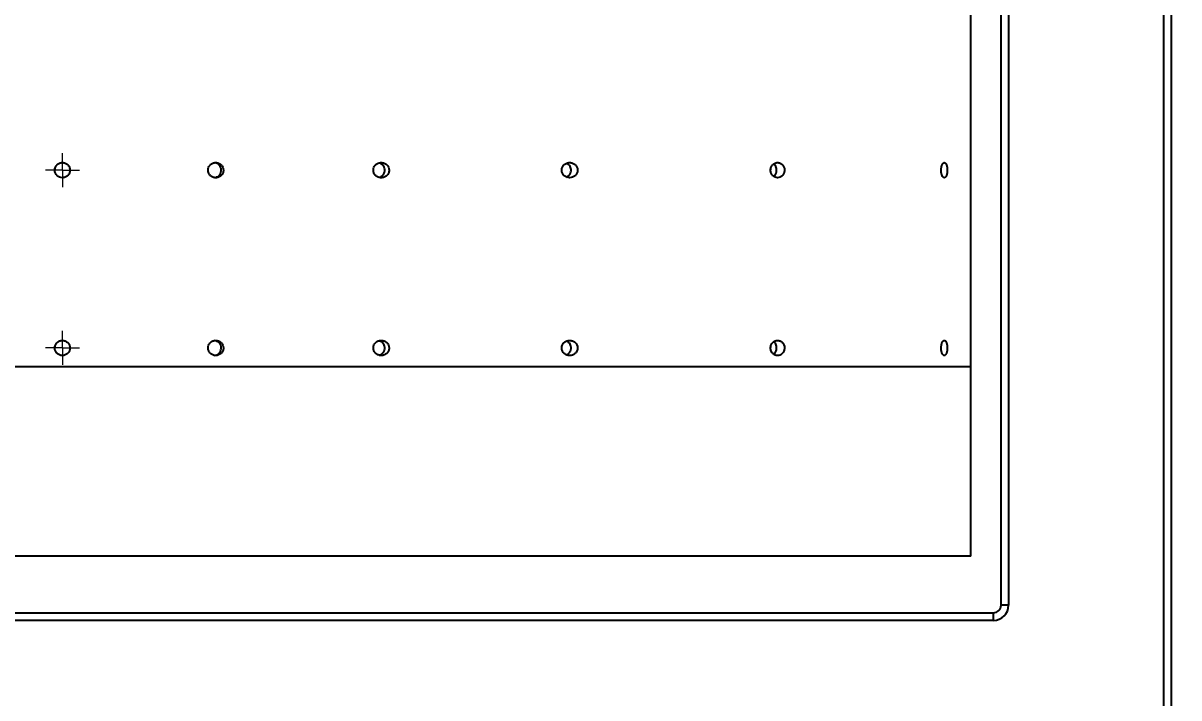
# Model space of a CAD drawing. Header units: millimetres. Extents: x -6549 to -609, y -17178 to -12978.
# Drawn here: x -5573.5 to -5268.1, y -14305.9 to -14127.6 of the extents above; entities that cross this region are included whole.
import ezdxf

# ---------------------------------------------------------------- set-up
doc = ezdxf.new("R2010")
doc.units = ezdxf.units.MM
doc.header["$PDSIZE"] = -1
doc.layers.add('WYMIAR', color=96, linetype='Continuous')
doc.dimstyles.new('1-1', dxfattribs={"dimtxt": 30, "dimasz": 25, "dimexe": 6.25, "dimexo": 30, "dimgap": 20.625, "dimtad": 1, "dimdec": 1, "dimtxsty": 'Standard', "dimcen": 0, "dimclrd": 2, "dimclre": 2, "dimclrt": 2, "dimadec": 0, "dimazin": 0, "dimtfac": 1, "dimtdec": 1, "dimtmove": 0, "dimatfit": 3, "dimfxl": 0, "dimarcsym": 0})

# ---------------------------------------------------------------- blocks, each defined once
blk = doc.blocks.new('SW_CENTERMARKSYMBOL_8')
at = {"color": 0, "linetype": 'Continuous', "lineweight": 0}
for p, q in [((0, 0.25), (0, 0.45)), ((-0.25, 0), (-0.45, 0)), ((0, 0), (-0.25, 0)), ((0, 0), (0, 0.25)), ((0, 0), (0, -0.25)), ((0, 0), (0.25, 0)), ((0.25, 0), (0.45, 0)), ((0, -0.25), (0, -0.45))]:
    blk.add_line(p, q, dxfattribs=at)
blk = doc.blocks.new('SW_CENTERMARKSYMBOL_9')
at = {"color": 0, "linetype": 'Continuous', "lineweight": 0}
for p, q in [((0, 0.25), (0, 0.45)), ((-0.25, 0), (-0.45, 0)), ((0, 0), (-0.25, 0)), ((0, 0), (0, 0.25)), ((0, 0), (0, -0.25)), ((0, 0), (0.25, 0)), ((0.25, 0), (0.45, 0)), ((0, -0.25), (0, -0.45))]:
    blk.add_line(p, q, dxfattribs=at)
blk = doc.blocks.new('front')
for p, q in [((-10145.45, -15192.95), (-10145.45, -14566.95)), ((-10143.45, -14566.95), (-10143.45, -15192.95)), ((-10102.45, -15417.95), (-10102.45, -14566.95)), ((-10100.45, -14566.95), (-10100.45, -15417.95)), ((-10153.45, -15129.95), (-10153.45, -14700.82)), ((-10395.43, -15078.05), (-10395.4, -15077.51)), ((-10354.94, -15078.05), (-10354.91, -15077.52)), ((-10311.28, -15078.04), (-10311.24, -15077.53)), ((-10261.52, -15078.02), (-10261.48, -15077.56)), ((-10206.31, -15078.02), (-10206.28, -15077.57)), ((-10395.43, -15125.05), (-10395.4, -15124.51)), ((-10354.94, -15125.05), (-10354.91, -15124.52)), ((-10311.28, -15125.04), (-10311.24, -15124.53)), ((-10261.52, -15125.02), (-10261.48, -15124.56)), ((-10206.31, -15125.02), (-10206.28, -15124.57)), ((-10153.45, -15129.95), (-10633.45, -15129.95)), ((-10153.45, -15179.95), (-10153.45, -15129.95)), ((-10153.45, -15179.95), (-10633.45, -15179.95)), ((-10639.45, -15194.95), (-10147.45, -15194.95)), ((-10147.45, -15196.95), (-10147.45, -15194.95)), ((-10143.45, -15192.95), (-10145.45, -15192.95)), ((-10147.45, -15196.95), (-10639.45, -15196.95))]:
    blk.add_line(p, q)
for radius in [4, 2]:
    blk.add_arc((-10147.45, -15192.95), radius, 270, 0)
for points, knots in [([(-10395.45, -15077.95), (-10395.45, -15078.08), (-10395.44, -15078.21), (-10395.39, -15078.47), (-10395.35, -15078.59), (-10395.25, -15078.84), (-10395.19, -15078.95), (-10395.04, -15079.17), (-10394.96, -15079.27), (-10394.68, -15079.55), (-10394.46, -15079.7), (-10393.98, -15079.9), (-10393.71, -15079.95), (-10393.32, -15079.95), (-10393.19, -15079.94), (-10392.93, -15079.89), (-10392.81, -15079.85), (-10392.57, -15079.75), (-10392.45, -15079.68), (-10392.23, -15079.54), (-10392.13, -15079.46), (-10391.94, -15079.27), (-10391.86, -15079.17), (-10391.72, -15078.95), (-10391.65, -15078.84), (-10391.55, -15078.59), (-10391.52, -15078.47), (-10391.46, -15078.21), (-10391.45, -15078.08), (-10391.45, -15077.82), (-10391.46, -15077.69), (-10391.52, -15077.43), (-10391.55, -15077.31), (-10391.7, -15076.94), (-10391.85, -15076.72), (-10392.13, -15076.44), (-10392.23, -15076.36), (-10392.45, -15076.21), (-10392.56, -15076.15), (-10392.8, -15076.05), (-10392.93, -15076.01), (-10393.19, -15075.96), (-10393.32, -15075.95), (-10393.58, -15075.95), (-10393.71, -15075.96), (-10393.97, -15076.01), (-10394.09, -15076.05), (-10394.34, -15076.15), (-10394.45, -15076.21), (-10394.67, -15076.36), (-10394.77, -15076.44), (-10394.96, -15076.63), (-10395.04, -15076.73), (-10395.19, -15076.94), (-10395.25, -15077.06), (-10395.4, -15077.42), (-10395.45, -15077.68), (-10395.45, -15077.95)], [0, 0, 0, 0, 0.03125, 0.03125, 0.0625, 0.0625, 0.09375, 0.09375, 0.125, 0.125, 0.1875, 0.1875, 0.25, 0.25, 0.28125, 0.28125, 0.3125, 0.3125, 0.34375, 0.34375, 0.375, 0.375, 0.40625, 0.40625, 0.4375, 0.4375, 0.46875, 0.46875, 0.5, 0.5, 0.53125, 0.53125, 0.5625, 0.5625, 0.625, 0.625, 0.65625, 0.65625, 0.6875, 0.6875, 0.71875, 0.71875, 0.75, 0.75, 0.78125, 0.78125, 0.8125, 0.8125, 0.84375, 0.84375, 0.875, 0.875, 0.90625, 0.90625, 0.9375, 0.9375, 1, 1, 1, 1]), ([(-10354.96, -15077.95), (-10354.96, -15078.08), (-10354.95, -15078.21), (-10354.89, -15078.47), (-10354.85, -15078.6), (-10354.75, -15078.84), (-10354.69, -15078.96), (-10354.54, -15079.18), (-10354.45, -15079.28), (-10354.17, -15079.55), (-10353.95, -15079.7), (-10353.58, -15079.85), (-10353.46, -15079.89), (-10353.2, -15079.94), (-10353.07, -15079.95), (-10352.8, -15079.95), (-10352.67, -15079.94), (-10352.41, -15079.89), (-10352.29, -15079.85), (-10352.04, -15079.75), (-10351.93, -15079.69), (-10351.71, -15079.55), (-10351.6, -15079.46), (-10351.41, -15079.28), (-10351.33, -15079.18), (-10351.18, -15078.96), (-10351.12, -15078.84), (-10351.02, -15078.6), (-10350.98, -15078.47), (-10350.92, -15078.22), (-10350.91, -15078.08), (-10350.91, -15077.69), (-10350.96, -15077.42), (-10351.17, -15076.94), (-10351.32, -15076.71), (-10351.6, -15076.44), (-10351.71, -15076.35), (-10351.93, -15076.21), (-10352.04, -15076.15), (-10352.29, -15076.05), (-10352.41, -15076.01), (-10352.67, -15075.96), (-10352.8, -15075.95), (-10353.07, -15075.95), (-10353.2, -15075.96), (-10353.45, -15076.01), (-10353.58, -15076.05), (-10353.82, -15076.15), (-10353.94, -15076.21), (-10354.16, -15076.35), (-10354.27, -15076.44), (-10354.45, -15076.62), (-10354.54, -15076.72), (-10354.69, -15076.94), (-10354.75, -15077.06), (-10354.91, -15077.42), (-10354.96, -15077.68), (-10354.96, -15077.95)], [0, 0, 0, 0, 0.03125, 0.03125, 0.0625, 0.0625, 0.09375, 0.09375, 0.125, 0.125, 0.1875, 0.1875, 0.21875, 0.21875, 0.25, 0.25, 0.28125, 0.28125, 0.3125, 0.3125, 0.34375, 0.34375, 0.375, 0.375, 0.40625, 0.40625, 0.4375, 0.4375, 0.46875, 0.46875, 0.5, 0.5, 0.5625, 0.5625, 0.625, 0.625, 0.65625, 0.65625, 0.6875, 0.6875, 0.71875, 0.71875, 0.75, 0.75, 0.78125, 0.78125, 0.8125, 0.8125, 0.84375, 0.84375, 0.875, 0.875, 0.90625, 0.90625, 0.9375, 0.9375, 1, 1, 1, 1]), ([(-10353.22, -15079.92), (-10353.02, -15079.87), (-10352.59, -15079.79), (-10352.04, -15079.38), (-10351.64, -15078.82), (-10351.46, -15078.16), (-10351.5, -15077.48), (-10351.76, -15076.86), (-10352.22, -15076.37), (-10352.73, -15076.06), (-10353.09, -15076.01), (-10353.22, -15076)], [0, 0, 0, 0, 0.106815, 0.22776, 0.347084, 0.464416, 0.580253, 0.695674, 0.811881, 0.929764, 1, 1, 1, 1]), ([(-10311.29, -15077.95), (-10311.29, -15078.09), (-10311.28, -15078.22), (-10311.22, -15078.48), (-10311.18, -15078.61), (-10311.01, -15078.98), (-10310.85, -15079.2), (-10310.56, -15079.48), (-10310.45, -15079.56), (-10310.22, -15079.7), (-10310.11, -15079.76), (-10309.86, -15079.85), (-10309.73, -15079.89), (-10309.47, -15079.94), (-10309.34, -15079.95), (-10309.07, -15079.95), (-10308.94, -15079.94), (-10308.68, -15079.89), (-10308.55, -15079.85), (-10308.31, -15079.76), (-10308.19, -15079.7), (-10307.96, -15079.56), (-10307.86, -15079.48), (-10307.56, -15079.2), (-10307.4, -15078.99), (-10307.24, -15078.61), (-10307.2, -15078.49), (-10307.14, -15078.22), (-10307.12, -15078.09), (-10307.12, -15077.68), (-10307.18, -15077.41), (-10307.34, -15077.04), (-10307.41, -15076.92), (-10307.57, -15076.7), (-10307.66, -15076.6), (-10307.85, -15076.42), (-10307.96, -15076.34), (-10308.19, -15076.2), (-10308.3, -15076.14), (-10308.55, -15076.04), (-10308.68, -15076.01), (-10308.94, -15075.96), (-10309.07, -15075.95), (-10309.34, -15075.95), (-10309.47, -15075.96), (-10309.73, -15076.01), (-10309.86, -15076.05), (-10310.11, -15076.14), (-10310.22, -15076.2), (-10310.45, -15076.34), (-10310.56, -15076.42), (-10310.75, -15076.6), (-10310.84, -15076.7), (-10311, -15076.92), (-10311.07, -15077.04), (-10311.23, -15077.4), (-10311.29, -15077.68), (-10311.29, -15077.95)], [0, 0, 0, 0, 0.03125, 0.03125, 0.0625, 0.0625, 0.125, 0.125, 0.15625, 0.15625, 0.1875, 0.1875, 0.21875, 0.21875, 0.25, 0.25, 0.28125, 0.28125, 0.3125, 0.3125, 0.34375, 0.34375, 0.375, 0.375, 0.4375, 0.4375, 0.46875, 0.46875, 0.5, 0.5, 0.5625, 0.5625, 0.59375, 0.59375, 0.625, 0.625, 0.65625, 0.65625, 0.6875, 0.6875, 0.71875, 0.71875, 0.75, 0.75, 0.78125, 0.78125, 0.8125, 0.8125, 0.84375, 0.84375, 0.875, 0.875, 0.90625, 0.90625, 0.9375, 0.9375, 1, 1, 1, 1]), ([(-10309.78, -15079.84), (-10309.69, -15079.82), (-10309.35, -15079.76), (-10308.86, -15079.39), (-10308.43, -15078.82), (-10308.25, -15078.15), (-10308.29, -15077.49), (-10308.55, -15076.89), (-10308.99, -15076.41), (-10309.42, -15076.11), (-10309.71, -15076.06), (-10309.78, -15076.05)], [0, 0, 0, 0, 0.056218, 0.199912, 0.3367, 0.46471, 0.58639, 0.706454, 0.829648, 0.959449, 1, 1, 1, 1]), ([(-10261.53, -15077.95), (-10261.53, -15078.09), (-10261.52, -15078.23), (-10261.46, -15078.5), (-10261.41, -15078.63), (-10261.24, -15079.01), (-10261.07, -15079.23), (-10260.77, -15079.49), (-10260.66, -15079.57), (-10260.43, -15079.71), (-10260.31, -15079.77), (-10259.94, -15079.9), (-10259.69, -15079.95), (-10259.17, -15079.95), (-10258.91, -15079.9), (-10258.42, -15079.72), (-10258.19, -15079.59), (-10257.89, -15079.32), (-10257.8, -15079.22), (-10257.64, -15079), (-10257.57, -15078.89), (-10257.45, -15078.64), (-10257.41, -15078.5), (-10257.35, -15078.23), (-10257.33, -15078.09), (-10257.33, -15077.67), (-10257.39, -15077.4), (-10257.56, -15077.02), (-10257.63, -15076.9), (-10257.8, -15076.68), (-10257.89, -15076.58), (-10258.19, -15076.31), (-10258.42, -15076.18), (-10258.79, -15076.04), (-10258.91, -15076.01), (-10259.17, -15075.96), (-10259.3, -15075.95), (-10259.56, -15075.95), (-10259.69, -15075.96), (-10259.94, -15076.01), (-10260.07, -15076.04), (-10260.31, -15076.13), (-10260.43, -15076.19), (-10260.66, -15076.32), (-10260.77, -15076.4), (-10260.97, -15076.58), (-10261.06, -15076.68), (-10261.22, -15076.9), (-10261.29, -15077.02), (-10261.41, -15077.26), (-10261.46, -15077.39), (-10261.52, -15077.67), (-10261.53, -15077.81), (-10261.53, -15077.95)], [0, 0, 0, 0, 0.03125, 0.03125, 0.0625, 0.0625, 0.125, 0.125, 0.15625, 0.15625, 0.1875, 0.1875, 0.25, 0.25, 0.3125, 0.3125, 0.375, 0.375, 0.40625, 0.40625, 0.4375, 0.4375, 0.46875, 0.46875, 0.5, 0.5, 0.5625, 0.5625, 0.59375, 0.59375, 0.625, 0.625, 0.6875, 0.6875, 0.71875, 0.71875, 0.75, 0.75, 0.78125, 0.78125, 0.8125, 0.8125, 0.84375, 0.84375, 0.875, 0.875, 0.90625, 0.90625, 0.9375, 0.9375, 0.96875, 0.96875, 1, 1, 1, 1]), ([(-10260.28, -15079.77), (-10260.05, -15079.65), (-10259.61, -15079.42), (-10259.18, -15078.8), (-10259, -15078.12), (-10259.06, -15077.48), (-10259.29, -15076.91), (-10259.71, -15076.45), (-10260.06, -15076.18), (-10260.27, -15076.13), (-10260.28, -15076.12)], [0, 0, 0, 0, 0.165772, 0.326915, 0.468199, 0.596122, 0.721158, 0.852449, 0.996662, 1, 1, 1, 1]), ([(-10206.32, -15077.95), (-10206.32, -15078.09), (-10206.31, -15078.23), (-10206.25, -15078.5), (-10206.21, -15078.64), (-10206.06, -15079.01), (-10205.91, -15079.23), (-10205.65, -15079.5), (-10205.55, -15079.58), (-10205.35, -15079.71), (-10205.25, -15079.77), (-10204.93, -15079.9), (-10204.71, -15079.95), (-10204.25, -15079.95), (-10204.03, -15079.91), (-10203.61, -15079.72), (-10203.41, -15079.59), (-10203.15, -15079.32), (-10203.07, -15079.22), (-10202.93, -15079.01), (-10202.87, -15078.89), (-10202.77, -15078.64), (-10202.73, -15078.51), (-10202.68, -15078.24), (-10202.66, -15078.1), (-10202.66, -15077.67), (-10202.71, -15077.39), (-10202.86, -15077.02), (-10202.93, -15076.9), (-10203.07, -15076.68), (-10203.14, -15076.58), (-10203.32, -15076.4), (-10203.41, -15076.32), (-10203.61, -15076.19), (-10203.71, -15076.13), (-10203.92, -15076.04), (-10204.03, -15076), (-10204.25, -15075.96), (-10204.37, -15075.95), (-10204.59, -15075.95), (-10204.7, -15075.96), (-10204.93, -15076.01), (-10205.04, -15076.04), (-10205.25, -15076.13), (-10205.35, -15076.19), (-10205.55, -15076.32), (-10205.65, -15076.4), (-10205.82, -15076.58), (-10205.9, -15076.68), (-10206.04, -15076.89), (-10206.11, -15077.01), (-10206.21, -15077.26), (-10206.25, -15077.39), (-10206.31, -15077.66), (-10206.32, -15077.81), (-10206.32, -15077.95)], [0, 0, 0, 0, 0.03125, 0.03125, 0.0625, 0.0625, 0.125, 0.125, 0.15625, 0.15625, 0.1875, 0.1875, 0.25, 0.25, 0.3125, 0.3125, 0.375, 0.375, 0.40625, 0.40625, 0.4375, 0.4375, 0.46875, 0.46875, 0.5, 0.5, 0.5625, 0.5625, 0.59375, 0.59375, 0.625, 0.625, 0.65625, 0.65625, 0.6875, 0.6875, 0.71875, 0.71875, 0.75, 0.75, 0.78125, 0.78125, 0.8125, 0.8125, 0.84375, 0.84375, 0.875, 0.875, 0.90625, 0.90625, 0.9375, 0.9375, 0.96875, 0.96875, 1, 1, 1, 1]), ([(-10205.52, -15079.55), (-10205.43, -15079.49), (-10205.15, -15079.32), (-10204.86, -15078.79), (-10204.7, -15078.12), (-10204.75, -15077.48), (-10204.96, -15076.92), (-10205.22, -15076.52), (-10205.44, -15076.38), (-10205.52, -15076.33)], [0, 0, 0, 0, 0.094418, 0.291699, 0.462517, 0.615945, 0.765755, 0.923613, 1, 1, 1, 1]), ([(-10161.25, -15077.95), (-10161.25, -15078.08), (-10161.25, -15078.22), (-10161.23, -15078.47), (-10161.21, -15078.6), (-10161.16, -15078.85), (-10161.14, -15078.96), (-10161.08, -15079.18), (-10161.04, -15079.28), (-10160.92, -15079.56), (-10160.83, -15079.7), (-10160.68, -15079.85), (-10160.63, -15079.89), (-10160.53, -15079.94), (-10160.48, -15079.95), (-10160.38, -15079.95), (-10160.32, -15079.94), (-10160.22, -15079.89), (-10160.17, -15079.85), (-10160.08, -15079.75), (-10160.03, -15079.69), (-10159.95, -15079.55), (-10159.91, -15079.47), (-10159.84, -15079.28), (-10159.8, -15079.18), (-10159.75, -15078.97), (-10159.72, -15078.85), (-10159.68, -15078.6), (-10159.67, -15078.48), (-10159.65, -15078.22), (-10159.64, -15078.08), (-10159.64, -15077.68), (-10159.66, -15077.42), (-10159.72, -15077.05), (-10159.75, -15076.93), (-10159.8, -15076.72), (-10159.84, -15076.61), (-10159.91, -15076.43), (-10159.95, -15076.35), (-10160.03, -15076.21), (-10160.08, -15076.15), (-10160.22, -15076), (-10160.32, -15075.95), (-10160.48, -15075.95), (-10160.53, -15075.96), (-10160.63, -15076.01), (-10160.68, -15076.05), (-10160.78, -15076.15), (-10160.83, -15076.21), (-10160.92, -15076.35), (-10160.96, -15076.43), (-10161.04, -15076.61), (-10161.08, -15076.71), (-10161.14, -15076.93), (-10161.16, -15077.05), (-10161.23, -15077.41), (-10161.25, -15077.68), (-10161.25, -15077.95)], [0, 0, 0, 0, 0.03125, 0.03125, 0.0625, 0.0625, 0.09375, 0.09375, 0.125, 0.125, 0.1875, 0.1875, 0.21875, 0.21875, 0.25, 0.25, 0.28125, 0.28125, 0.3125, 0.3125, 0.34375, 0.34375, 0.375, 0.375, 0.40625, 0.40625, 0.4375, 0.4375, 0.46875, 0.46875, 0.5, 0.5, 0.5625, 0.5625, 0.59375, 0.59375, 0.625, 0.625, 0.65625, 0.65625, 0.6875, 0.6875, 0.75, 0.75, 0.78125, 0.78125, 0.8125, 0.8125, 0.84375, 0.84375, 0.875, 0.875, 0.90625, 0.90625, 0.9375, 0.9375, 1, 1, 1, 1]), ([(-10395.45, -15124.95), (-10395.45, -15125.08), (-10395.44, -15125.21), (-10395.39, -15125.47), (-10395.35, -15125.59), (-10395.25, -15125.84), (-10395.19, -15125.95), (-10395.04, -15126.17), (-10394.96, -15126.27), (-10394.68, -15126.55), (-10394.46, -15126.7), (-10393.98, -15126.9), (-10393.71, -15126.95), (-10393.32, -15126.95), (-10393.19, -15126.94), (-10392.93, -15126.89), (-10392.81, -15126.85), (-10392.57, -15126.75), (-10392.45, -15126.68), (-10392.23, -15126.54), (-10392.13, -15126.46), (-10391.94, -15126.27), (-10391.86, -15126.17), (-10391.72, -15125.95), (-10391.65, -15125.84), (-10391.55, -15125.59), (-10391.52, -15125.47), (-10391.46, -15125.21), (-10391.45, -15125.08), (-10391.45, -15124.82), (-10391.46, -15124.69), (-10391.52, -15124.43), (-10391.55, -15124.31), (-10391.7, -15123.94), (-10391.85, -15123.72), (-10392.13, -15123.44), (-10392.23, -15123.36), (-10392.45, -15123.21), (-10392.56, -15123.15), (-10392.8, -15123.05), (-10392.93, -15123.01), (-10393.19, -15122.96), (-10393.32, -15122.95), (-10393.58, -15122.95), (-10393.71, -15122.96), (-10393.97, -15123.01), (-10394.09, -15123.05), (-10394.34, -15123.15), (-10394.45, -15123.21), (-10394.67, -15123.36), (-10394.77, -15123.44), (-10394.96, -15123.63), (-10395.04, -15123.73), (-10395.19, -15123.94), (-10395.25, -15124.06), (-10395.4, -15124.42), (-10395.45, -15124.68), (-10395.45, -15124.95)], [0, 0, 0, 0, 0.03125, 0.03125, 0.0625, 0.0625, 0.09375, 0.09375, 0.125, 0.125, 0.1875, 0.1875, 0.25, 0.25, 0.28125, 0.28125, 0.3125, 0.3125, 0.34375, 0.34375, 0.375, 0.375, 0.40625, 0.40625, 0.4375, 0.4375, 0.46875, 0.46875, 0.5, 0.5, 0.53125, 0.53125, 0.5625, 0.5625, 0.625, 0.625, 0.65625, 0.65625, 0.6875, 0.6875, 0.71875, 0.71875, 0.75, 0.75, 0.78125, 0.78125, 0.8125, 0.8125, 0.84375, 0.84375, 0.875, 0.875, 0.90625, 0.90625, 0.9375, 0.9375, 1, 1, 1, 1]), ([(-10354.96, -15124.95), (-10354.96, -15125.08), (-10354.95, -15125.21), (-10354.89, -15125.47), (-10354.85, -15125.6), (-10354.75, -15125.84), (-10354.69, -15125.96), (-10354.54, -15126.18), (-10354.45, -15126.28), (-10354.17, -15126.55), (-10353.95, -15126.7), (-10353.58, -15126.85), (-10353.46, -15126.89), (-10353.2, -15126.94), (-10353.07, -15126.95), (-10352.8, -15126.95), (-10352.67, -15126.94), (-10352.41, -15126.89), (-10352.29, -15126.85), (-10352.04, -15126.75), (-10351.93, -15126.69), (-10351.71, -15126.55), (-10351.6, -15126.46), (-10351.41, -15126.28), (-10351.33, -15126.18), (-10351.18, -15125.96), (-10351.12, -15125.84), (-10351.02, -15125.6), (-10350.98, -15125.47), (-10350.92, -15125.22), (-10350.91, -15125.08), (-10350.91, -15124.69), (-10350.96, -15124.42), (-10351.17, -15123.94), (-10351.32, -15123.71), (-10351.6, -15123.44), (-10351.71, -15123.35), (-10351.93, -15123.21), (-10352.04, -15123.15), (-10352.29, -15123.05), (-10352.41, -15123.01), (-10352.67, -15122.96), (-10352.8, -15122.95), (-10353.07, -15122.95), (-10353.2, -15122.96), (-10353.45, -15123.01), (-10353.58, -15123.05), (-10353.82, -15123.15), (-10353.94, -15123.21), (-10354.16, -15123.35), (-10354.27, -15123.44), (-10354.45, -15123.62), (-10354.54, -15123.72), (-10354.69, -15123.94), (-10354.75, -15124.06), (-10354.91, -15124.42), (-10354.96, -15124.68), (-10354.96, -15124.95)], [0, 0, 0, 0, 0.03125, 0.03125, 0.0625, 0.0625, 0.09375, 0.09375, 0.125, 0.125, 0.1875, 0.1875, 0.21875, 0.21875, 0.25, 0.25, 0.28125, 0.28125, 0.3125, 0.3125, 0.34375, 0.34375, 0.375, 0.375, 0.40625, 0.40625, 0.4375, 0.4375, 0.46875, 0.46875, 0.5, 0.5, 0.5625, 0.5625, 0.625, 0.625, 0.65625, 0.65625, 0.6875, 0.6875, 0.71875, 0.71875, 0.75, 0.75, 0.78125, 0.78125, 0.8125, 0.8125, 0.84375, 0.84375, 0.875, 0.875, 0.90625, 0.90625, 0.9375, 0.9375, 1, 1, 1, 1]), ([(-10353.22, -15126.92), (-10353.02, -15126.87), (-10352.59, -15126.79), (-10352.04, -15126.38), (-10351.64, -15125.82), (-10351.46, -15125.16), (-10351.5, -15124.48), (-10351.76, -15123.86), (-10352.22, -15123.37), (-10352.73, -15123.06), (-10353.09, -15123.01), (-10353.22, -15123)], [0, 0, 0, 0, 0.1068149, 0.2277602, 0.3470834, 0.4644154, 0.5802534, 0.6956743, 0.8118804, 0.9297641, 1, 1, 1, 1]), ([(-10311.29, -15124.95), (-10311.29, -15125.09), (-10311.28, -15125.22), (-10311.22, -15125.48), (-10311.18, -15125.61), (-10311.01, -15125.98), (-10310.85, -15126.2), (-10310.56, -15126.48), (-10310.45, -15126.56), (-10310.22, -15126.7), (-10310.11, -15126.76), (-10309.86, -15126.85), (-10309.73, -15126.89), (-10309.47, -15126.94), (-10309.34, -15126.95), (-10309.07, -15126.95), (-10308.94, -15126.94), (-10308.68, -15126.89), (-10308.55, -15126.85), (-10308.31, -15126.76), (-10308.19, -15126.7), (-10307.96, -15126.56), (-10307.86, -15126.48), (-10307.56, -15126.2), (-10307.4, -15125.99), (-10307.24, -15125.61), (-10307.2, -15125.49), (-10307.14, -15125.22), (-10307.12, -15125.09), (-10307.12, -15124.68), (-10307.18, -15124.41), (-10307.34, -15124.04), (-10307.41, -15123.92), (-10307.57, -15123.7), (-10307.66, -15123.6), (-10307.85, -15123.42), (-10307.96, -15123.34), (-10308.19, -15123.2), (-10308.3, -15123.14), (-10308.55, -15123.04), (-10308.68, -15123.01), (-10308.94, -15122.96), (-10309.07, -15122.95), (-10309.34, -15122.95), (-10309.47, -15122.96), (-10309.73, -15123.01), (-10309.86, -15123.05), (-10310.11, -15123.14), (-10310.22, -15123.2), (-10310.45, -15123.34), (-10310.56, -15123.42), (-10310.75, -15123.6), (-10310.84, -15123.7), (-10311, -15123.92), (-10311.07, -15124.04), (-10311.23, -15124.4), (-10311.29, -15124.68), (-10311.29, -15124.95)], [0, 0, 0, 0, 0.03125, 0.03125, 0.0625, 0.0625, 0.125, 0.125, 0.15625, 0.15625, 0.1875, 0.1875, 0.21875, 0.21875, 0.25, 0.25, 0.28125, 0.28125, 0.3125, 0.3125, 0.34375, 0.34375, 0.375, 0.375, 0.4375, 0.4375, 0.46875, 0.46875, 0.5, 0.5, 0.5625, 0.5625, 0.59375, 0.59375, 0.625, 0.625, 0.65625, 0.65625, 0.6875, 0.6875, 0.71875, 0.71875, 0.75, 0.75, 0.78125, 0.78125, 0.8125, 0.8125, 0.84375, 0.84375, 0.875, 0.875, 0.90625, 0.90625, 0.9375, 0.9375, 1, 1, 1, 1]), ([(-10309.78, -15126.84), (-10309.69, -15126.82), (-10309.35, -15126.76), (-10308.86, -15126.39), (-10308.43, -15125.82), (-10308.25, -15125.15), (-10308.29, -15124.49), (-10308.55, -15123.89), (-10308.99, -15123.41), (-10309.42, -15123.11), (-10309.71, -15123.06), (-10309.78, -15123.05)], [0, 0, 0, 0, 0.056218, 0.199913, 0.3367, 0.46471, 0.58639, 0.706454, 0.829648, 0.959449, 1, 1, 1, 1]), ([(-10261.53, -15124.95), (-10261.53, -15125.09), (-10261.52, -15125.23), (-10261.46, -15125.5), (-10261.41, -15125.63), (-10261.24, -15126.01), (-10261.07, -15126.23), (-10260.77, -15126.49), (-10260.66, -15126.57), (-10260.43, -15126.71), (-10260.31, -15126.77), (-10259.94, -15126.9), (-10259.69, -15126.95), (-10259.17, -15126.95), (-10258.91, -15126.9), (-10258.42, -15126.72), (-10258.19, -15126.59), (-10257.89, -15126.32), (-10257.8, -15126.22), (-10257.64, -15126), (-10257.57, -15125.89), (-10257.45, -15125.64), (-10257.41, -15125.5), (-10257.35, -15125.23), (-10257.33, -15125.09), (-10257.33, -15124.67), (-10257.39, -15124.4), (-10257.56, -15124.02), (-10257.63, -15123.9), (-10257.8, -15123.68), (-10257.89, -15123.58), (-10258.19, -15123.31), (-10258.42, -15123.18), (-10258.79, -15123.04), (-10258.91, -15123.01), (-10259.17, -15122.96), (-10259.3, -15122.95), (-10259.56, -15122.95), (-10259.69, -15122.96), (-10259.94, -15123.01), (-10260.07, -15123.04), (-10260.31, -15123.13), (-10260.43, -15123.19), (-10260.66, -15123.32), (-10260.77, -15123.4), (-10260.97, -15123.58), (-10261.06, -15123.68), (-10261.22, -15123.9), (-10261.29, -15124.02), (-10261.41, -15124.26), (-10261.46, -15124.39), (-10261.52, -15124.67), (-10261.53, -15124.81), (-10261.53, -15124.95)], [0, 0, 0, 0, 0.03125, 0.03125, 0.0625, 0.0625, 0.125, 0.125, 0.15625, 0.15625, 0.1875, 0.1875, 0.25, 0.25, 0.3125, 0.3125, 0.375, 0.375, 0.40625, 0.40625, 0.4375, 0.4375, 0.46875, 0.46875, 0.5, 0.5, 0.5625, 0.5625, 0.59375, 0.59375, 0.625, 0.625, 0.6875, 0.6875, 0.71875, 0.71875, 0.75, 0.75, 0.78125, 0.78125, 0.8125, 0.8125, 0.84375, 0.84375, 0.875, 0.875, 0.90625, 0.90625, 0.9375, 0.9375, 0.96875, 0.96875, 1, 1, 1, 1]), ([(-10260.28, -15126.77), (-10260.05, -15126.65), (-10259.61, -15126.42), (-10259.18, -15125.8), (-10259, -15125.12), (-10259.06, -15124.48), (-10259.29, -15123.91), (-10259.71, -15123.45), (-10260.06, -15123.18), (-10260.27, -15123.13), (-10260.28, -15123.12)], [0, 0, 0, 0, 0.165772, 0.326914, 0.468199, 0.596122, 0.721157, 0.852449, 0.996662, 1, 1, 1, 1]), ([(-10206.32, -15124.95), (-10206.32, -15125.09), (-10206.31, -15125.23), (-10206.25, -15125.5), (-10206.21, -15125.64), (-10206.06, -15126.01), (-10205.91, -15126.23), (-10205.65, -15126.5), (-10205.55, -15126.58), (-10205.35, -15126.71), (-10205.25, -15126.77), (-10204.93, -15126.9), (-10204.71, -15126.95), (-10204.25, -15126.95), (-10204.03, -15126.91), (-10203.61, -15126.72), (-10203.41, -15126.59), (-10203.15, -15126.32), (-10203.07, -15126.22), (-10202.93, -15126.01), (-10202.87, -15125.89), (-10202.77, -15125.64), (-10202.73, -15125.51), (-10202.68, -15125.24), (-10202.66, -15125.1), (-10202.66, -15124.67), (-10202.71, -15124.39), (-10202.86, -15124.02), (-10202.93, -15123.9), (-10203.07, -15123.68), (-10203.14, -15123.58), (-10203.32, -15123.4), (-10203.41, -15123.32), (-10203.61, -15123.19), (-10203.71, -15123.13), (-10203.92, -15123.04), (-10204.03, -15123), (-10204.25, -15122.96), (-10204.37, -15122.95), (-10204.59, -15122.95), (-10204.7, -15122.96), (-10204.93, -15123.01), (-10205.04, -15123.04), (-10205.25, -15123.13), (-10205.35, -15123.19), (-10205.55, -15123.32), (-10205.65, -15123.4), (-10205.82, -15123.58), (-10205.9, -15123.68), (-10206.04, -15123.89), (-10206.11, -15124.01), (-10206.21, -15124.26), (-10206.25, -15124.39), (-10206.31, -15124.66), (-10206.32, -15124.81), (-10206.32, -15124.95)], [0, 0, 0, 0, 0.03125, 0.03125, 0.0625, 0.0625, 0.125, 0.125, 0.15625, 0.15625, 0.1875, 0.1875, 0.25, 0.25, 0.3125, 0.3125, 0.375, 0.375, 0.40625, 0.40625, 0.4375, 0.4375, 0.46875, 0.46875, 0.5, 0.5, 0.5625, 0.5625, 0.59375, 0.59375, 0.625, 0.625, 0.65625, 0.65625, 0.6875, 0.6875, 0.71875, 0.71875, 0.75, 0.75, 0.78125, 0.78125, 0.8125, 0.8125, 0.84375, 0.84375, 0.875, 0.875, 0.90625, 0.90625, 0.9375, 0.9375, 0.96875, 0.96875, 1, 1, 1, 1]), ([(-10205.52, -15126.55), (-10205.43, -15126.49), (-10205.15, -15126.32), (-10204.86, -15125.79), (-10204.7, -15125.12), (-10204.75, -15124.48), (-10204.96, -15123.92), (-10205.22, -15123.52), (-10205.44, -15123.38), (-10205.52, -15123.33)], [0, 0, 0, 0, 0.094418, 0.291699, 0.462516, 0.615945, 0.765754, 0.923612, 1, 1, 1, 1]), ([(-10161.25, -15124.95), (-10161.25, -15125.08), (-10161.25, -15125.22), (-10161.23, -15125.47), (-10161.21, -15125.6), (-10161.16, -15125.85), (-10161.14, -15125.96), (-10161.08, -15126.18), (-10161.04, -15126.28), (-10160.92, -15126.56), (-10160.83, -15126.7), (-10160.68, -15126.85), (-10160.63, -15126.89), (-10160.53, -15126.94), (-10160.48, -15126.95), (-10160.38, -15126.95), (-10160.32, -15126.94), (-10160.22, -15126.89), (-10160.17, -15126.85), (-10160.08, -15126.75), (-10160.03, -15126.69), (-10159.95, -15126.55), (-10159.91, -15126.47), (-10159.84, -15126.28), (-10159.8, -15126.18), (-10159.75, -15125.97), (-10159.72, -15125.85), (-10159.68, -15125.6), (-10159.67, -15125.48), (-10159.65, -15125.22), (-10159.64, -15125.08), (-10159.64, -15124.68), (-10159.66, -15124.42), (-10159.72, -15124.05), (-10159.75, -15123.93), (-10159.8, -15123.72), (-10159.84, -15123.61), (-10159.91, -15123.43), (-10159.95, -15123.35), (-10160.03, -15123.21), (-10160.08, -15123.15), (-10160.22, -15123), (-10160.32, -15122.95), (-10160.48, -15122.95), (-10160.53, -15122.96), (-10160.63, -15123.01), (-10160.68, -15123.05), (-10160.78, -15123.15), (-10160.83, -15123.21), (-10160.92, -15123.35), (-10160.96, -15123.43), (-10161.04, -15123.61), (-10161.08, -15123.71), (-10161.14, -15123.93), (-10161.16, -15124.05), (-10161.23, -15124.41), (-10161.25, -15124.68), (-10161.25, -15124.95)], [0, 0, 0, 0, 0.03125, 0.03125, 0.0625, 0.0625, 0.09375, 0.09375, 0.125, 0.125, 0.1875, 0.1875, 0.21875, 0.21875, 0.25, 0.25, 0.28125, 0.28125, 0.3125, 0.3125, 0.34375, 0.34375, 0.375, 0.375, 0.40625, 0.40625, 0.4375, 0.4375, 0.46875, 0.46875, 0.5, 0.5, 0.5625, 0.5625, 0.59375, 0.59375, 0.625, 0.625, 0.65625, 0.65625, 0.6875, 0.6875, 0.75, 0.75, 0.78125, 0.78125, 0.8125, 0.8125, 0.84375, 0.84375, 0.875, 0.875, 0.90625, 0.90625, 0.9375, 0.9375, 1, 1, 1, 1])]:
    blk.add_open_spline(points, degree=3, knots=knots)
at = {"xscale": 10, "yscale": 10, "zscale": 10}
for name, p in [('SW_CENTERMARKSYMBOL_8', (-10393.45, -15077.95)), ('SW_CENTERMARKSYMBOL_9', (-10393.45, -15124.95))]:
    blk.add_blockref(name, p, dxfattribs=at)
blk = doc.blocks.new('*D26')
at = {"layer": 'Defpoints', "color": 0}
for p in [(-5563.13, -13565.27), (-5235.13, -14510.93), (-4706.36, -14510.93)]:
    blk.add_point(p, dxfattribs=at)
at = {"layer": 'WYMIAR', "color": 2, "lineweight": -2}
for p, q in [((-5533.13, -13565.27), (-4700.11, -13565.27)), ((-4706.36, -13590.27), (-4706.36, -14485.93)), ((-5205.13, -14510.93), (-4700.11, -14510.93))]:
    blk.add_line(p, q, dxfattribs=at)
at = {"layer": 'WYMIAR', "color": 2}
for points in [[(-4710.52, -13590.27), (-4702.19, -13590.27), (-4706.36, -13565.27)], [(-4710.52, -14485.93), (-4702.19, -14485.93), (-4706.36, -14510.93)]]:
    blk.add_solid(points, dxfattribs=at)
at = {"layer": 'WYMIAR', "color": 2, "insert": (-4744.48, -14038.1), "char_height": 30, "attachment_point": 5, "rotation": 90}
blk.add_mtext('945,7', dxfattribs=at)

msp = doc.modelspace()

# ---------------------------------------------------------------- block references
msp.add_blockref('front', (4830.32, 911.52))

# ---------------------------------------------------------------- dimensions: what is measured, and where the dimension line sits
at = {"layer": 'WYMIAR'}
dim = msp.add_linear_dim(base=(-4706.36, -14510.93), p1=(-5563.13, -13565.27), p2=(-5235.13, -14510.93), angle=90, dimstyle='1-1', dxfattribs=at)
dim.commit()
dim.dimension.update_dxf_attribs({"geometry": '*D26', "text_midpoint": (-4744.48, -14038.1)})

doc.saveas('drawing.dxf')
